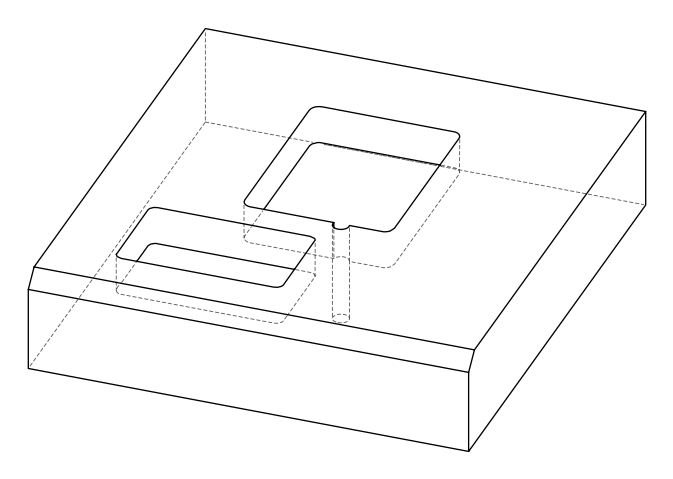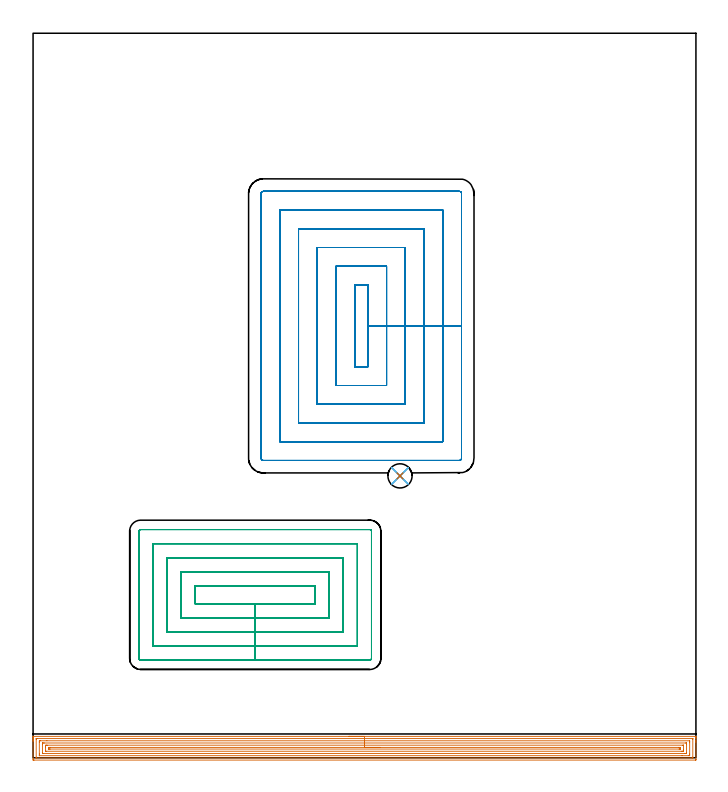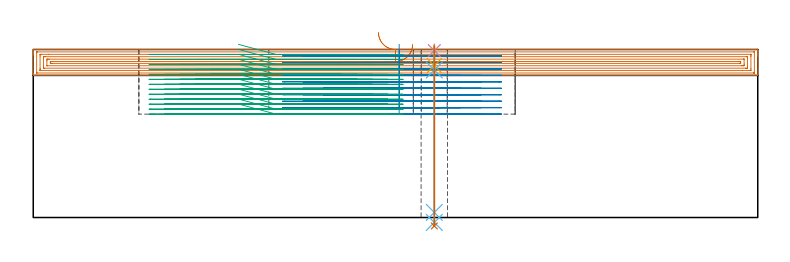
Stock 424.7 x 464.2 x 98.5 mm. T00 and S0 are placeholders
(PLAN: 7 operations, 6 tool changes, 111.2 min)
(1 AREA_MILL | FG_CHAMFER_SURFACE | UGT0205_001 | 20.62 min | 49045 mm3)
(2 MILL_RECTANGULAR_POCKET | POCKET_RECTANGULAR_STRAIGHT | NXT0201_012 | Follow Part, ap 4, ae 75% | 45.68 min | 1028381 mm3)
(3 MILL_RECTANGULAR_POCKET_1 | POCKET_RECTANGULAR_STRAIGHT_1 | NXT0201_011 | Follow Part, ap 3, ae 75% | 43.89 min | 581409 mm3)
(4 SPOT_DRILL | STEP1HOLE | NXT0321_9005460120000 | 0.03 min | 28 mm3)
(5 DRILL_BLIND_HOLE_INTO_CENTER | STEP1HOLE | UGT0301_185 | 0.05 min | 254 mm3)
(6 GUN_DRILL_THROUGH_HOLE | STEP1HOLE | UGT0307_002 | 0.48 min | 2476 mm3)
(7 SPADE_DRILL_TO_ENLARGE_THROUGH_HOLE | STEP1HOLE | UGT0306_006 | 0.42 min | 13424 mm3)
(TOOL UGT0205_001 | Chamfer Mill 20 x 3 x 45 deg. | D20 FL50 Z2)
(TOOL NXT0201_012 | ENDMILL 16mm [2P460-1600-NA 1630] | D16 FL38 Z6)
(TOOL NXT0201_011 | ENDMILL 12mm [2P460-1200-NA 1630] | D12 FL38 Z6)
(TOOL NXT0321_9005460120000 | NC Spot Drill, 142deg, 12mm, Carbide, Uncoated | D12 PA142 FL30 Z2)
(TOOL UGT0301_185 | Twist Drill 6.3 mm | D6.3 PA118 FL61 Z2)
(TOOL UGT0307_002 | Gun Drill 6 mm | D6 PA130 FL24 Z1)
(TOOL UGT0306_006 | Spade Drill 15.5mm | D15.5 PA132 FL10 Z2)
(OP 1 AREA_MILL)
G17 G21 G94 G90
T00 M6
G54
G17 G0 G90 X202.35 Y13.7 S1061 M3
G43 Z108.5 H0
G94 G1 X202.388 Z107.628 F250.
X202.502 Z106.763
X202.691 Z105.912
X202.953 Z105.08
X203.287 Z104.274
X203.69 Z103.5
X204.159 Z102.764
X204.69 Z102.072
X205.279 Z101.429
X205.922 Z100.839
X206.614 Z100.308
X207.35 Z99.84
X208.124 Z99.437
X208.93 Z99.103
X209.762 Z98.841
X210.614 Z98.652
X211.478 Z98.538
X212.35 Z98.5
X424.528
X424.69 Y13.697 Z98.488
X424.693 Y13.674 Z98.465
X424.7 Y13.305 Z98.105
Y12.982 Z97.782
Y12.301 Z97.096
Y11.074 Z95.871
Y10.529 Z95.324
Y9.916 Z94.711
Y-0.987 Z83.81
X424.698 Y-1.262 Z83.536
X424.69 Y-1.492 Z83.306
X424.458 Y-1.499 Z83.299
X0.619 Y-1.5 Z83.3
X0.106 Y-1.495 Z83.303
X0.009 Y-1.492 Z83.306
X0.004 Y-0.987 Z83.811
X0. Y-0.374 Z84.424
Y10.529 Z95.324
Y11.074 Z95.871
Y11.415 Z96.211
Y11.96 Z96.757
Y12.301 Z97.096
Y12.982 Z97.782
Y13.306 Z98.105
X0.008 Y13.674 Z98.465
X0.01 Y13.697 Z98.488
X0.172 Y13.7 Z98.5
X212.35
Y12.286 Z97.086
X422.517 Y12.285 Z97.085
X422.621 Y12.284 Z97.084
X422.671 Y12.281 Z97.081
X422.689 Y12.279 Z97.079
X422.691 Y12.264 Z97.064
X422.696 Y12.152 Z96.952
X422.7 Y11.9 Z96.7
X422.699 Y0.384 Z85.184
X422.692 Y-0.019 Z84.781
X422.69 Y-0.069 Z84.731
X422.675 Y-0.079 Z84.721
X422.624 Y-0.081 Z84.719
X422.514 Y-0.084 Z84.716
X422.295 Y-0.086 Z84.714
X2.183 Y-0.085 Z84.715
X2.079 Y-0.084 Z84.716
X2.029 Y-0.081 Z84.719
X2.011 Y-0.079 Z84.721
X2.009 Y-0.064 Z84.736
X2.004 Y0.048 Z84.848
X2.001 Y0.3 Z85.1
Y11.816 Z96.616
X2.008 Y12.218 Z97.018
X2.01 Y12.269 Z97.069
X2.025 Y12.279 Z97.079
X2.076 Y12.281 Z97.081
X2.186 Y12.284 Z97.084
X2.405 Y12.286 Z97.086
X212.35
Y10.871 Z95.671
X420.508
X420.623 Y10.869 Z95.669
X420.664 Y10.867 Z95.667
X420.681 Y10.865 Z95.665
X420.69 Y10.845 Z95.645
X420.695 Y10.72 Z95.52
X420.698 Y10.529 Z95.329
X420.7 Y10.339 Z95.139
Y9.643 Z94.443
Y2.366 Z87.166
X420.695 Y1.671 Z86.471
X420.691 Y1.489 Z86.289
X420.672 Y1.335 Z86.135
X420.508 Y1.333 Z86.133
X419.959 Y1.329 Z86.129
X415.828 Y1.328 Z86.128
X4.192 Y1.329 Z86.129
X4.077 Y1.33 Z86.13
X4.036 Y1.333 Z86.133
X4.019 Y1.334 Z86.134
X4.01 Y1.355 Z86.155
X4.005 Y1.48 Z86.28
X4.002 Y1.671 Z86.471
X4. Y1.861 Z86.661
Y2.557 Z87.357
Y9.834 Z94.634
X4.005 Y10.529 Z95.329
X4.009 Y10.711 Z95.511
X4.029 Y10.865 Z95.665
X4.192 Y10.866 Z95.666
X4.741 Y10.87 Z95.67
X8.864 Y10.871 Z95.671
X212.35
Y9.457 Z94.257
X418.016
X418.592 Y9.454 Z94.254
X418.654 Y9.452 Z94.252
X418.69 Y9.45 Z94.25
X418.692 Y9.404 Z94.204
X418.696 Y9.196 Z93.996
X418.7 Y8.779 Z93.579
Y3.442 Z88.242
X418.695 Y3.01 Z87.81
X418.69 Y2.794 Z87.594
X418.687 Y2.749 Z87.549
X418.634 Y2.747 Z87.547
X418.532 Y2.745 Z87.545
X417.828 Y2.743 Z87.543
X417.64
X6.684
X6.108 Y2.746 Z87.546
X6.046 Y2.748 Z87.548
X6.01 Y2.75 Z87.55
X6.008 Y2.796 Z87.596
X6.004 Y3.004 Z87.804
X6. Y3.421 Z88.221
Y8.758 Z93.558
X6.005 Y9.19 Z93.99
X6.01 Y9.406 Z94.206
X6.013 Y9.451 Z94.251
X6.066 Y9.453 Z94.253
X6.169 Y9.455 Z94.255
X6.872 Y9.457 Z94.257
X7.06
X212.35
Y8.043 Z92.843
X416.214 Y8.042 Z92.842
X416.559 Y8.039 Z92.839
X416.657 Y8.036 Z92.836
X416.691 Y8.032 Z92.832
X416.693 Y8.022 Z92.822
X416.697 Y7.965 Z92.765
X416.699 Y7.872 Z92.672
X416.7 Y5.214 Z90.014
X416.699 Y4.562 Z89.362
X416.694 Y4.328 Z89.128
X416.69 Y4.172 Z88.972
X416.387 Y4.162 Z88.962
X416.212 Y4.158 Z88.958
X416.041 Y4.157 Z88.957
X415.321
X8.486 Y4.158 Z88.958
X8.14 Y4.161 Z88.961
X8.043 Y4.164 Z88.964
X8.009 Y4.168 Z88.968
X8.007 Y4.178 Z88.978
X8.003 Y4.235 Z89.035
X8.001 Y4.328 Z89.128
X8. Y6.986 Z91.786
X8.001 Y7.638 Z92.438
X8.006 Y7.872 Z92.672
X8.01 Y8.028 Z92.828
X8.314 Y8.037 Z92.837
X8.488 Y8.041 Z92.841
X8.659 Y8.042 Z92.842
X9.38 Y8.043 Z92.843
X212.35
Y6.629 Z91.429
X413.722 Y6.628 Z91.428
X414.254 Y6.625 Z91.425
X414.622 Y6.622 Z91.422
X414.69 Y6.615 Z91.415
X414.696 Y6.548 Z91.348
X414.698 Y6.1 Z90.9
X414.696 Y5.662 Z90.462
X414.69 Y5.597 Z90.397
X414.681 Y5.578 Z90.378
X414.654 Y5.576 Z90.376
X414.521 Y5.573 Z90.373
X414.254 Y5.572 Z90.372
X413.894 Y5.571 Z90.371
X10.979 Y5.572 Z90.372
X10.446 Y5.575 Z90.375
X10.079 Y5.578 Z90.378
X10.01 Y5.585 Z90.385
X10.004 Y5.652 Z90.452
X10.002 Y6.1 Z90.9
X10.004 Y6.538 Z91.338
X10.01 Y6.603 Z91.403
X10.02 Y6.622 Z91.422
X10.046 Y6.624 Z91.424
X10.179 Y6.627 Z91.427
X10.446 Y6.628 Z91.428
X10.806 Y6.629 Z91.429
X212.35
X213.222 Z91.467
X214.087 Z91.581
X214.938 Z91.77
X215.77 Z92.032
X216.576 Z92.366
X217.35 Z92.769
X218.086 Z93.237
X218.778 Z93.768
X219.421 Z94.358
X220.01 Z95.001
X220.542 Z95.693
X221.01 Z96.429
X221.413 Z97.203
X221.747 Z98.009
X222.009 Z98.841
X222.198 Z99.692
X222.312 Z100.557
X222.35 Z101.429
G0 Z108.5
M5
M2
(OP 2 MILL_RECTANGULAR_POCKET)
G17 G21 G94 G90
T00 M6
G54
G17 G0 G90 X214.5 Y251.359 S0 M3
G43 Z108.5 H1
Z101.5
G94 G1 Y276.7 Z94.71 F250.
Y302.9 F500.
X206.1
Y250.5
X214.5
Y276.7
X226.5
Y314.9
X194.1
Y238.5
X226.5
Y276.7
X238.5
Y326.9
X182.1
Y226.5
X238.5
Y276.7
X250.5
Y338.9
X170.1
Y214.5
X250.5
Y276.7
X262.5
Y350.9
X158.1
Y202.5
X262.5
Y276.7
X274.5
Y361.5
G3 X273.1 Y362.9 R1.4
G1 X147.5
G3 X146.1 Y361.5 R1.4
G1 Y191.9
G3 X147.5 Y190.5 R1.4
G1 X273.1
G3 X274.5 Y191.9 R1.4
G1 Y276.7
Y277.7
G0 X214.5 Y251.359 Z97.71
G1 Y276.7 Z90.92 F250.
Y302.9 F500.
X206.1
Y250.5
X214.5
Y276.7
X226.5
Y314.9
X194.1
Y238.5
X226.5
Y276.7
X238.5
Y326.9
X182.1
Y226.5
X238.5
Y276.7
X250.5
Y338.9
X170.1
Y214.5
X250.5
Y276.7
X262.5
Y350.9
X158.1
Y202.5
X262.5
Y276.7
X274.5
Y361.5
G3 X273.1 Y362.9 R1.4
G1 X147.5
G3 X146.1 Y361.5 R1.4
G1 Y191.9
G3 X147.5 Y190.5 R1.4
G1 X273.1
G3 X274.5 Y191.9 R1.4
G1 Y276.7
Y277.7
G0 X214.5 Y251.359 Z93.92
G1 Y276.7 Z87.13 F250.
Y302.9 F500.
X206.1
Y250.5
X214.5
Y276.7
X226.5
Y314.9
X194.1
Y238.5
X226.5
Y276.7
X238.5
Y326.9
X182.1
Y226.5
X238.5
Y276.7
X250.5
Y338.9
X170.1
Y214.5
X227.587
X250.5
Y276.7
X262.5
Y350.9
X158.1
Y202.5
X262.5
Y276.7
X274.5
Y361.5
G3 X273.1 Y362.9 R1.4
G1 X147.5
G3 X146.1 Y361.5 R1.4
G1 Y191.9
G3 X147.5 Y190.5 R1.4
G1 X273.1
G3 X274.5 Y191.9 R1.4
G1 Y276.7
Y277.7
G0 X214.5 Y251.359 Z90.13
G1 Y276.7 Z83.34 F250.
Y302.9 F500.
X206.1
Y250.5
X214.5
Y276.7
X226.5
Y314.9
X194.1
Y238.5
X226.5
Y276.7
X238.5
Y326.9
X182.1
Y226.5
X238.5
Y276.7
X250.5
Y338.9
X170.1
Y214.5
X227.587
X250.5
Y276.7
X262.5
Y350.9
X158.1
Y202.5
X262.5
Y276.7
X274.5
Y361.5
G3 X273.1 Y362.9 R1.4
G1 X147.5
G3 X146.1 Y361.5 R1.4
G1 Y191.9
G3 X147.5 Y190.5 R1.4
G1 X273.1
G3 X274.5 Y191.9 R1.4
G1 Y276.7
Y277.7
G0 X214.5 Y251.359 Z86.34
G1 Y276.7 Z79.55 F250.
Y302.9 F500.
X206.1
Y250.5
X214.5
Y276.7
X226.5
Y314.9
X194.1
Y238.5
X226.5
Y276.7
X238.5
Y326.9
X182.1
Y226.5
X238.5
Y276.7
X250.5
Y338.9
X170.1
Y214.5
X250.5
Y276.7
X262.5
Y350.9
X158.1
Y202.5
X262.5
Y276.7
X274.5
Y361.5
G3 X273.1 Y362.9 R1.4
G1 X147.5
G3 X146.1 Y361.5 R1.4
G1 Y191.9
G3 X147.5 Y190.5 R1.4
G1 X273.1
G3 X274.5 Y191.9 R1.4
G1 Y276.7
Y277.7
G0 X214.5 Y251.359 Z82.55
G1 Y276.7 Z75.76 F250.
Y302.9 F500.
X206.1
Y250.5
X214.5
Y276.7
X226.5
Y314.9
X194.1
Y238.5
X226.5
Y276.7
X238.5
Y326.9
X182.1
Y226.5
X238.5
Y276.7
X250.5
Y338.9
X170.1
Y214.5
X250.5
Y276.7
X262.5
Y350.9
X158.1
Y202.5
X262.5
Y276.7
X274.5
Y361.5
G3 X273.1 Y362.9 R1.4
G1 X147.5
G3 X146.1 Y361.5 R1.4
G1 Y191.9
G3 X147.5 Y190.5 R1.4
G1 X273.1
G3 X274.5 Y191.9 R1.4
G1 Y276.7
Y277.7
G0 X214.5 Y251.359 Z78.76
G1 Y276.7 Z71.97 F250.
Y302.9 F500.
X206.1
Y250.5
X214.5
Y276.7
X226.5
Y314.9
X194.1
Y238.5
X226.5
Y276.7
X238.5
Y326.9
X182.1
Y226.5
X238.5
Y276.7
X250.5
Y338.9
X170.1
Y214.5
X250.5
Y276.7
X262.5
Y350.9
X158.1
Y202.5
X262.5
Y276.7
X274.5
Y361.5
G3 X273.1 Y362.9 R1.4
G1 X147.5
G3 X146.1 Y361.5 R1.4
G1 Y191.9
G3 X147.5 Y190.5 R1.4
G1 X273.1
G3 X274.5 Y191.9 R1.4
G1 Y276.7
Y277.7
G0 X214.5 Y251.359 Z74.97
G1 Y276.7 Z68.18 F250.
Y302.9 F500.
X206.1
Y250.5
X214.5
Y276.7
X226.5
Y314.9
X194.1
Y238.5
X226.5
Y276.7
X238.5
Y326.9
X182.1
Y226.5
X238.5
Y276.7
X250.5
Y338.9
X170.1
Y214.5
X250.5
Y276.7
X262.5
Y350.9
X158.1
Y202.5
X262.5
Y276.7
X274.5
Y361.5
G3 X273.1 Y362.9 R1.4
G1 X147.5
G3 X146.1 Y361.5 R1.4
G1 Y191.9
G3 X147.5 Y190.5 R1.4
G1 X273.1
G3 X274.5 Y191.9 R1.4
G1 Y276.7
Y277.7
G0 X214.5 Y251.359 Z71.18
G1 Y276.7 Z64.39 F250.
Y302.9 F500.
X206.1
Y250.5
X214.5
Y276.7
X226.5
Y314.9
X194.1
Y238.5
X226.5
Y276.7
X238.5
Y326.9
X182.1
Y226.5
X238.5
Y276.7
X250.5
Y338.9
X170.1
Y214.5
X250.5
Y276.7
X262.5
Y350.9
X158.1
Y202.5
X262.5
Y276.7
X274.5
Y361.5
G3 X273.1 Y362.9 R1.4
G1 X147.5
G3 X146.1 Y361.5 R1.4
G1 Y191.9
G3 X147.5 Y190.5 R1.4
G1 X273.1
G3 X274.5 Y191.9 R1.4
G1 Y276.7
Y277.7
G0 X214.5 Y251.359 Z67.39
G1 Y276.7 Z60.6 F250.
Y302.9 F500.
X206.1
Y250.5
X214.5
Y276.7
X226.5
Y314.9
X194.1
Y238.5
X226.5
Y276.7
X238.5
Y326.9
X182.1
Y226.5
X238.5
Y276.7
X250.5
Y338.9
X170.1
Y214.5
X250.5
Y276.7
X262.5
Y350.9
X158.1
Y202.5
X262.5
Y276.7
X274.5
Y361.5
G3 X273.1 Y362.9 R1.4
G1 X147.5
G3 X146.1 Y361.5 R1.4
G1 Y191.9
G3 X147.5 Y190.5 R1.4
G1 X273.1
G3 X274.5 Y191.9 R1.4
G1 Y276.7
Y277.7
G0 Z108.5
M5
M2
(OP 3 MILL_RECTANGULAR_POCKET_1)
G17 G21 G94 G90
T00 M6
G54
G17 G0 G90 X120.274 Y98.6 S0 M3
G43 Z108.5 H1
Z101.5
G94 G1 X142.35 Z95.585 F250.
X180.8 F500.
Y110.2
X103.9
Y98.6
X142.35
Y89.6
X189.8
Y119.2
X94.9
Y89.6
X142.35
Y80.6
X198.8
Y128.2
X85.9
Y80.6
X142.35
Y71.6
X207.8
Y137.2
X76.9
Y71.6
X142.35
Y62.6
X215.8
G3 X216.8 Y63.6 R1.
G1 Y145.2
G3 X215.8 Y146.2 R1.
G1 X68.9
G3 X67.9 Y145.2 R1.
G1 Y63.6
G3 X68.9 Y62.6 R1.
G1 X142.35
X143.35
G0 X120.274 Y98.6 Z98.585
G1 X142.35 Z92.669 F250.
X180.8 F500.
Y110.2
X103.9
Y98.6
X142.35
Y89.6
X189.8
Y119.2
X94.9
Y89.6
X142.35
Y80.6
X198.8
Y128.2
X85.9
Y80.6
X142.35
Y71.6
X207.8
Y137.2
X76.9
Y71.6
X142.35
Y62.6
X215.8
G3 X216.8 Y63.6 R1.
G1 Y145.2
G3 X215.8 Y146.2 R1.
G1 X68.9
G3 X67.9 Y145.2 R1.
G1 Y63.6
G3 X68.9 Y62.6 R1.
G1 X142.35
X143.35
G0 X120.274 Y98.6 Z95.669
G1 X142.35 Z89.754 F250.
X180.8 F500.
Y110.2
X103.9
Y98.6
X142.35
Y89.6
X189.8
Y119.2
X94.9
Y89.6
X142.35
Y80.6
X198.8
Y128.2
X85.9
Y80.6
X142.35
Y71.6
X207.8
Y137.2
X76.9
Y71.6
X142.35
Y62.6
X215.8
G3 X216.8 Y63.6 R1.
G1 Y145.2
G3 X215.8 Y146.2 R1.
G1 X68.9
G3 X67.9 Y145.2 R1.
G1 Y63.6
G3 X68.9 Y62.6 R1.
G1 X142.35
X143.35
G0 X120.274 Y98.6 Z92.754
G1 X142.35 Z86.838 F250.
X180.8 F500.
Y110.2
X103.9
Y98.6
X142.35
Y89.6
X189.8
Y119.2
X94.9
Y89.6
X142.35
Y80.6
X198.8
Y128.2
X85.9
Y80.6
X142.35
Y71.6
X207.8
Y137.2
X76.9
Y71.6
X142.35
Y62.6
X215.8
G3 X216.8 Y63.6 R1.
G1 Y145.2
G3 X215.8 Y146.2 R1.
G1 X68.9
G3 X67.9 Y145.2 R1.
G1 Y63.6
G3 X68.9 Y62.6 R1.
G1 X142.35
X143.35
G0 X120.274 Y98.6 Z89.838
G1 X142.35 Z83.923 F250.
X180.8 F500.
Y110.2
X103.9
Y98.6
X142.35
Y89.6
X189.8
Y119.2
X94.9
Y89.6
X142.35
Y80.6
X198.8
Y128.2
X85.9
Y80.6
X142.35
Y71.6
X207.8
Y137.2
X76.9
Y71.6
X142.35
Y62.6
X215.8
G3 X216.8 Y63.6 R1.
G1 Y145.2
G3 X215.8 Y146.2 R1.
G1 X68.9
G3 X67.9 Y145.2 R1.
G1 Y63.6
G3 X68.9 Y62.6 R1.
G1 X142.35
X143.35
G0 X120.274 Y98.6 Z86.923
G1 X142.35 Z81.008 F250.
X180.8 F500.
Y110.2
X103.9
Y98.6
X142.35
Y89.6
X189.8
Y119.2
X94.9
Y89.6
X142.35
Y80.6
X198.8
Y128.2
X85.9
Y80.6
X142.35
Y71.6
X207.8
Y137.2
X76.9
Y71.6
X142.35
Y62.6
X215.8
G3 X216.8 Y63.6 R1.
G1 Y145.2
G3 X215.8 Y146.2 R1.
G1 X68.9
G3 X67.9 Y145.2 R1.
G1 Y63.6
G3 X68.9 Y62.6 R1.
G1 X142.35
X143.35
G0 X120.274 Y98.6 Z84.008
G1 X142.35 Z78.092 F250.
X180.8 F500.
Y110.2
X103.9
Y98.6
X142.35
Y89.6
X189.8
Y119.2
X94.9
Y89.6
X142.35
Y80.6
X198.8
Y128.2
X85.9
Y80.6
X142.35
Y71.6
X207.8
Y137.2
X76.9
Y71.6
X142.35
Y62.6
X215.8
G3 X216.8 Y63.6 R1.
G1 Y145.2
G3 X215.8 Y146.2 R1.
G1 X68.9
G3 X67.9 Y145.2 R1.
G1 Y63.6
G3 X68.9 Y62.6 R1.
G1 X142.35
X143.35
G0 X120.274 Y98.6 Z81.092
G1 X142.35 Z75.177 F250.
X180.8 F500.
Y110.2
X103.9
Y98.6
X142.35
Y89.6
X189.8
Y119.2
X94.9
Y89.6
X142.35
Y80.6
X198.8
Y128.2
X85.9
Y80.6
X142.35
Y71.6
X207.8
Y137.2
X76.9
Y71.6
X142.35
Y62.6
X215.8
G3 X216.8 Y63.6 R1.
G1 Y145.2
G3 X215.8 Y146.2 R1.
G1 X68.9
G3 X67.9 Y145.2 R1.
G1 Y63.6
G3 X68.9 Y62.6 R1.
G1 X142.35
X143.35
G0 X120.274 Y98.6 Z78.177
G1 X142.35 Z72.262 F250.
X180.8 F500.
Y110.2
X103.9
Y98.6
X142.35
Y89.6
X189.8
Y119.2
X94.9
Y89.6
X142.35
Y80.6
X198.8
Y128.2
X85.9
Y80.6
X142.35
Y71.6
X207.8
Y137.2
X76.9
Y71.6
X142.35
Y62.6
X215.8
G3 X216.8 Y63.6 R1.
G1 Y145.2
G3 X215.8 Y146.2 R1.
G1 X68.9
G3 X67.9 Y145.2 R1.
G1 Y63.6
G3 X68.9 Y62.6 R1.
G1 X142.35
X143.35
G0 X120.274 Y98.6 Z75.262
G1 X142.35 Z69.346 F250.
X180.8 F500.
Y110.2
X103.9
Y98.6
X142.35
Y89.6
X189.8
Y119.2
X94.9
Y89.6
X142.35
Y80.6
X198.8
Y128.2
X85.9
Y80.6
X142.35
Y71.6
X207.8
Y137.2
X76.9
Y71.6
X142.35
Y62.6
X215.8
G3 X216.8 Y63.6 R1.
G1 Y145.2
G3 X215.8 Y146.2 R1.
G1 X68.9
G3 X67.9 Y145.2 R1.
G1 Y63.6
G3 X68.9 Y62.6 R1.
G1 X142.35
X143.35
G0 X120.274 Y98.6 Z72.346
G1 X142.35 Z66.431 F250.
X180.8 F500.
Y110.2
X103.9
Y98.6
X142.35
Y89.6
X189.8
Y119.2
X94.9
Y89.6
X142.35
Y80.6
X198.8
Y128.2
X85.9
Y80.6
X142.35
Y71.6
X207.8
Y137.2
X76.9
Y71.6
X142.35
Y62.6
X215.8
G3 X216.8 Y63.6 R1.
G1 Y145.2
G3 X215.8 Y146.2 R1.
G1 X68.9
G3 X67.9 Y145.2 R1.
G1 Y63.6
G3 X68.9 Y62.6 R1.
G1 X142.35
X143.35
G0 X120.274 Y98.6 Z69.431
G1 X142.35 Z63.515 F250.
X180.8 F500.
Y110.2
X103.9
Y98.6
X142.35
Y89.6
X189.8
Y119.2
X94.9
Y89.6
X142.35
Y80.6
X198.8
Y128.2
X85.9
Y80.6
X142.35
Y71.6
X207.8
Y137.2
X76.9
Y71.6
X142.35
Y62.6
X215.8
G3 X216.8 Y63.6 R1.
G1 Y145.2
G3 X215.8 Y146.2 R1.
G1 X68.9
G3 X67.9 Y145.2 R1.
G1 Y63.6
G3 X68.9 Y62.6 R1.
G1 X142.35
X143.35
G0 X120.274 Y98.6 Z66.515
G1 X142.35 Z60.6 F250.
X180.8 F500.
Y110.2
X103.9
Y98.6
X142.35
Y89.6
X189.8
Y119.2
X94.9
Y89.6
X142.35
Y80.6
X198.8
Y128.2
X85.9
Y80.6
X142.35
Y71.6
X207.8
Y137.2
X76.9
Y71.6
X142.35
Y62.6
X215.8
G3 X216.8 Y63.6 R1.
G1 Y145.2
G3 X215.8 Y146.2 R1.
G1 X68.9
G3 X67.9 Y145.2 R1.
G1 Y63.6
G3 X68.9 Y62.6 R1.
G1 X142.35
X143.35
G0 Z108.5
M5
M2
(OP 4 SPOT_DRILL)
G17 G21 G94 G90
T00 M6
G54
G17 G0 G90 X235.1 Y180.6 S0 M3
G43 Z108.5 H0
G94 G81 G98 Z97.833 F250. R101.5
G80
M5
M2
(OP 5 DRILL_BLIND_HOLE_INTO_CENTER)
G17 G21 G94 G90
T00 M6
G54
G17 G0 G90 X235.1 Y180.6 S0 M3
G43 Z108.5 H0
G94 G81 G98 Z89.05 F250. R100.5
G80
M5
M2
(OP 6 GUN_DRILL_THROUGH_HOLE)
G17 G21 G94 G90
T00 M6
G54
G17 G0 G90 X235.1 Y180.6 M8
G43 Z108.5 H0
Z98.99
S716 M3
G94 G1 Z86.454 F125. M26
G4 X.084
Z3. F250.
G4 X.084
Z-2.899 F125.
G4 X.084
M5
M9
G0 Z98.99
Z108.5
M2
(OP 7 SPADE_DRILL_TO_ENLARGE_THROUGH_HOLE)
G17 G21 G94 G90
T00 M6
G54
G17 G0 G90 X235.1 Y180.6 S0 M3
G43 Z108.5 H0
G94 G73 G98 Z-4.951 F250. Q14.779 R100.5
G80
M5
M2
